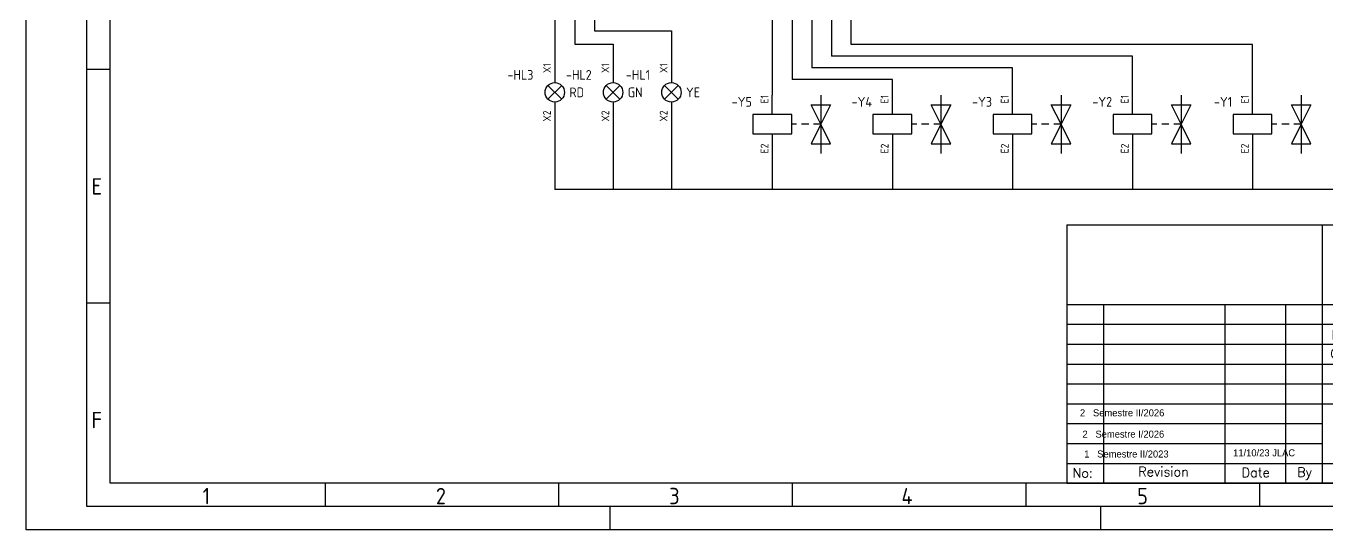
# Model space of a CAD drawing. Header units: inches. Extents: x 9 to 429, y 10 to 307.
# Drawn here: x 8.5 to 287, y 9.6 to 117.4 of the extents above; entities that cross this region are included whole.
import ezdxf
from ezdxf.enums import TextEntityAlignment as Align

# ---------------------------------------------------------------- set-up
doc = ezdxf.new("R2010")
doc.units = ezdxf.units.IN
doc.header["$MEASUREMENT"] = 0
for name, color, linetype in [('025', 5, 'Continuous'), ('035', 5, 'Continuous'), ('07', 7, 'Continuous'), ('MISC', 2, 'Continuous'), ('RED_2.5mm^2', 1, 'Continuous'), ('SYMS', 7, 'Continuous'), ('TAGS', 51, 'Continuous'), ('TERMS', 4, 'Continuous')]:
    doc.layers.add(name, color=color, linetype=linetype)
doc.styles.add('ISO Proportional', font='isocp.shx')
doc.styles.add('WD', font='romans.shx')
doc.styles.add('WD_IEC', font='isocp2.shx', dxfattribs={"width": 0.9})

# ---------------------------------------------------------------- blocks, each defined once
blk = doc.blocks.new('IEC_border_a3')
at = {"layer": '035'}
for p, q in [((17.98, 98.54), (13, 98.54)), ((18, 48.5), (13.02, 48.5)), ((64, 10), (64, 5)), ((114, 10), (114, 5)), ((164, 10), (164, 5)), ((214, 10), (214, 5)), ((264, 10), (264, 5)), ((125, 0), (125, 5)), ((230, 5), (230, 0))]:
    blk.add_line(p, q, dxfattribs=at)
for points in [[(0, 297), (420, 297), (420, 0), (0, 0)], [(18, 287), (410, 287), (410, 10), (18, 10)]]:
    blk.add_lwpolyline(points, close=True, dxfattribs=at)
at = {"layer": '07'}
blk.add_lwpolyline([(13, 292), (415, 292), (415, 5), (13, 5)], close=True, dxfattribs=at)
at = {"layer": '035', "style": 'ISO Proportional'}
for s, p in [('E', (14.02, 71.75)), ('F', (14.02, 21.75)), ('1', (37.81, 5.5)), ('2', (87.73, 5.5)), ('3', (137.68, 5.5)), ('4', (187.38, 5.5)), ('5', (237.84, 5.5))]:
    blk.add_text(s, height=3.5, dxfattribs=at).set_placement(p)
blk = doc.blocks.new('IEC_tblock_a3')
at = {"layer": '035'}
for p, q in [((-106.6, 55.25), (-106.6, 17)), ((-36.4, 55.25), (-36.4, 48.88)), ((-88.4, 48.88), (0, 48.88)), ((-179.4, 38.25), (-179.4, 0)), ((-153.4, 38.25), (-153.4, 0)), ((-140.4, 38.25), (-140.4, 0)), ((-122.2, 38.25), (-122.2, 21.25)), ((-187.2, 34), (-88.4, 34)), ((-187.2, 29.75), (-88.4, 29.75)), ((-187.2, 25.5), (-88.4, 25.5)), ((-187.2, 21.25), (-88.4, 21.25)), ((-187.2, 17), (-132.6, 17)), ((-187.2, 12.75), (-132.6, 12.75)), ((-187.2, 8.5), (-132.6, 8.5)), ((-13, 8.5), (0, 8.5)), ((-187.2, 4.25), (0, 4.25)), ((-44.2, 4.25), (-44.2, 0))]:
    blk.add_line(p, q, dxfattribs=at)
at = {"layer": '07'}
for p, q in [((-187.2, 55.25), (-187.2, 0)), ((-187.2, 55.25), (0, 55.25)), ((-132.6, 55.25), (-132.6, 0)), ((-88.4, 55.25), (-88.4, 0)), ((0, 55.25), (0, 0)), ((-187.2, 38.25), (0, 38.25)), ((-132.6, 17), (0, 17)), ((-13, 17), (-13, 4.25)), ((-187.2, 0), (0, 0))]:
    blk.add_line(p, q, dxfattribs=at)
at = {"style": 'WD'}
for tag, p in [('SCALE', (-69.88, 51.07)), ('SH', (-8.74, 10.06)), ('FILENAME', (-68.15, 0.8))]:
    blk.add_attdef(tag, p, '', height=2, dxfattribs=at)
for tag, height, p in [('PROJDESC', 5, (-45.9, 29.2)), ('EDDATE', 2, (-114.97, 30.8)), ('EDBY', 2, (-98.02, 30.86)), ('CKDATE', 2, (-114.85, 26.58)), ('CKBY', 2, (-97.88, 26.3)), ('DWGDESC', 5, (-44.85, 19.72)), ('DWGNO', 3.5, (-48.54, 9.46))]:
    blk.add_attdef(tag, text='', height=height, dxfattribs=at).set_placement(p, align=Align.CENTER)
at = {"style": 'WD', "flags": 1}
blk.add_attdef('WD_TB', (-120.95, 11.91), '', height=2, dxfattribs=at)
at = {"layer": '025', "style": 'WD'}
for s, p in [('SCALE', (-80.57, 51.13)), ('NAME', (-97.74, 35.14)), ('No:', (-183.81, 1.19)), ('Revision', (-166.53, 1.47)), ('Date', (-146.79, 1.28)), ('By', (-136.33, 1.37))]:
    blk.add_text(s, height=2, dxfattribs=at).set_placement(p, align=Align.CENTER)
for s, p in [('DATE', (-118, 35)), ('Edit', (-130.55, 30.72)), ('Chec.', (-130.82, 26.72)), ('SHEETS', (-11.17, 14.05)), ('FILENAME', (-87.18, 0.61))]:
    blk.add_text(s, height=2, dxfattribs=at).set_placement(p)
blk = doc.blocks.new('VLT1R')
for p, q in [((0, 7.5), (0, 2.5)), ((-1.77, -1.77), (1.77, 1.77)), ((1.77, -1.77), (-1.77, 1.77)), ((0, -2.5), (0, -7.5))]:
    blk.add_line(p, q)
blk.add_circle((0, 0), 2.5)
at = {"style": 'WD_IEC'}
for tag, p in [('INST', (-5.5, 10.25)), ('LOC', (-5.5, 6.75)), ('TAG1', (-5.5, 3.25)), ('DESC1', (-5.5, -6.35)), ('DESC2', (-5.5, -9.85)), ('DESC3', (-5.5, -13.35))]:
    blk.add_attdef(tag, text='', height=2.5, dxfattribs=at).set_placement(p, align=Align.RIGHT)
blk.add_attdef('TERM01', text='', height=2, rotation=90, dxfattribs=at).set_placement((-1, 7.5), align=Align.RIGHT)
at = {"style": 'WD_IEC', "flags": 1}
for tag, p, height in [('X2TERM01', (0, 7.5), 0.32), ('X4LINK', (-3, 0), 0.32), ('X1LINK', (3, 0), 0.32), ('ASSYCODE', (1, -4), 1), ('FAMILY', (1, -5.5), 1), ('CATDESC', (1, -7), 1), ('X8TERM02', (0, -7.5), 0.32)]:
    blk.add_attdef(tag, p, '', height=height, dxfattribs=at)
at = {"style": 'WD_IEC', "flags": 9}
for tag, p in [('MFG', (-6, -0.25)), ('CAT', (-6, -2.75))]:
    blk.add_attdef(tag, text='', height=1.5, dxfattribs=at).set_placement(p, align=Align.RIGHT)
at = {"style": 'WD_IEC'}
blk.add_attdef('TERM02', (-1, -7.5), '', height=2, rotation=90, dxfattribs=at)
at = {"lineweight": 13, "style": 'WD_IEC'}
blk.add_attdef('COLOR', text='', height=2.5, dxfattribs=at).set_placement((3.75, 0), align=Align.MIDDLE_LEFT)
at = {"lineweight": 15, "style": 'WD_IEC'}
for tag, p in [('XREF', (-5.5, -18)), ('WDTAGALT', (-5.5, -22))]:
    blk.add_attdef(tag, text='', height=2.5, dxfattribs=at).set_placement(p, align=Align.RIGHT)
blk = doc.blocks.new('VLT1G')
for p, q in [((0, 7.5), (0, 2.5)), ((-1.77, -1.77), (1.77, 1.77)), ((1.77, -1.77), (-1.77, 1.77)), ((0, -2.5), (0, -7.5))]:
    blk.add_line(p, q)
blk.add_circle((0, 0), 2.5)
at = {"style": 'WD_IEC'}
for tag, p in [('INST', (-5.5, 10.25)), ('LOC', (-5.5, 6.75)), ('TAG1', (-5.5, 3.25)), ('DESC1', (-5.5, -6.35)), ('DESC2', (-5.5, -9.85)), ('DESC3', (-5.5, -13.35))]:
    blk.add_attdef(tag, text='', height=2.5, dxfattribs=at).set_placement(p, align=Align.RIGHT)
blk.add_attdef('TERM01', text='', height=2, rotation=90, dxfattribs=at).set_placement((-1, 7.5), align=Align.RIGHT)
at = {"style": 'WD_IEC', "flags": 1}
for tag, p, height in [('X2TERM01', (0, 7.5), 0.32), ('X4LINK', (-3, 0), 0.32), ('X1LINK', (3, 0), 0.32), ('ASSYCODE', (1, -4), 1), ('FAMILY', (1, -5.5), 1), ('CATDESC', (1, -7), 1), ('X8TERM02', (0, -7.5), 0.32)]:
    blk.add_attdef(tag, p, '', height=height, dxfattribs=at)
at = {"style": 'WD_IEC', "flags": 9}
for tag, p in [('MFG', (-6, -0.25)), ('CAT', (-6, -2.75))]:
    blk.add_attdef(tag, text='', height=1.5, dxfattribs=at).set_placement(p, align=Align.RIGHT)
at = {"style": 'WD_IEC'}
blk.add_attdef('TERM02', (-1, -7.5), '', height=2, rotation=90, dxfattribs=at)
at = {"lineweight": 13, "style": 'WD_IEC'}
blk.add_attdef('COLOR', text='', height=2.5, dxfattribs=at).set_placement((3.75, 0), align=Align.MIDDLE_LEFT)
at = {"lineweight": 15, "style": 'WD_IEC'}
for tag, p in [('XREF', (-5.5, -18)), ('WDTAGALT', (-5.5, -21))]:
    blk.add_attdef(tag, text='', height=2.5, dxfattribs=at).set_placement(p, align=Align.RIGHT)
blk = doc.blocks.new('VLT1Y')
for p, q in [((0, 7.5), (0, 2.5)), ((-1.77, -1.77), (1.77, 1.77)), ((1.77, -1.77), (-1.77, 1.77)), ((0, -2.5), (0, -7.5))]:
    blk.add_line(p, q)
blk.add_circle((0, 0), 2.5)
at = {"style": 'WD_IEC'}
for tag, p in [('INST', (-5.5, 10.25)), ('LOC', (-5.5, 6.75)), ('TAG1', (-5.5, 3.25)), ('DESC1', (-5.5, -6.35)), ('DESC2', (-5.5, -9.85)), ('DESC3', (-5.5, -13.35))]:
    blk.add_attdef(tag, text='', height=2.5, dxfattribs=at).set_placement(p, align=Align.RIGHT)
blk.add_attdef('TERM01', text='', height=2, rotation=90, dxfattribs=at).set_placement((-1, 7.5), align=Align.RIGHT)
at = {"style": 'WD_IEC', "flags": 1}
for tag, p, height in [('X2TERM01', (0, 7.5), 0.32), ('X4LINK', (-3, 0), 0.32), ('X1LINK', (3, 0), 0.32), ('ASSYCODE', (1, -4), 1), ('FAMILY', (1, -5.5), 1), ('CATDESC', (1, -7), 1), ('X8TERM02', (0, -7.5), 0.32)]:
    blk.add_attdef(tag, p, '', height=height, dxfattribs=at)
at = {"style": 'WD_IEC', "flags": 9}
for tag, p in [('MFG', (-6, -0.25)), ('CAT', (-6, -2.75))]:
    blk.add_attdef(tag, text='', height=1.5, dxfattribs=at).set_placement(p, align=Align.RIGHT)
at = {"style": 'WD_IEC'}
blk.add_attdef('TERM02', (-1, -7.5), '', height=2, rotation=90, dxfattribs=at)
at = {"lineweight": 13, "style": 'WD_IEC'}
blk.add_attdef('COLOR', text='', height=2.5, dxfattribs=at).set_placement((3.75, 0), align=Align.MIDDLE_LEFT)
at = {"lineweight": 15, "style": 'WD_IEC'}
for tag, p in [('XREF', (-5.5, -18)), ('WDTAGALT', (-5.5, -21.5))]:
    blk.add_attdef(tag, text='', height=2.5, dxfattribs=at).set_placement(p, align=Align.RIGHT)
blk = doc.blocks.new('VSV1')
for p, q in [((0, 2.5), (0, 7.5)), ((12.5, 7.5), (12.5, -7.5)), ((12.5, 0), (10, 5)), ((10, 5), (15, 5)), ((15, 5), (12.5, 0)), ((6.25, 0), (5, 0)), ((9.38, 0), (7.5, 0)), ((12.5, 0), (10, -5)), ((12.5, 0), (10.62, 0)), ((15, -5), (12.5, 0)), ((0, -2.5), (0, -7.5)), ((10, -5), (15, -5))]:
    blk.add_line(p, q)
blk.add_lwpolyline([(-5, 2.5), (-5, -2.5), (5, -2.5), (5, 2.5)], close=True)
at = {"style": 'WD_IEC'}
for tag, p in [('INST', (-5.25, 11.5)), ('LOC', (-5.25, 8)), ('TAG1', (-5.25, 4.5)), ('DESC1', (-5.25, -6.85)), ('DESC2', (-5.25, -10.35)), ('DESC3', (-5.25, -13.85))]:
    blk.add_attdef(tag, text='', height=2.5, dxfattribs=at).set_placement(p, align=Align.RIGHT)
blk.add_attdef('TERM01', text='', height=2, rotation=90, dxfattribs=at).set_placement((-1, 7.5), align=Align.RIGHT)
at = {"style": 'WD_IEC', "flags": 1}
for tag, p, height in [('X2TERM01', (0, 7.5), 0.32), ('X4LINK', (-5, 0), 0.32), ('X1LINK', (12.5, 0), 0.32), ('ASSYCODE', (1, -4), 1), ('FAMILY', (1, -5.5), 1), ('CATDESC', (1, -7), 1), ('X8TERM02', (0, -7.5), 0.32)]:
    blk.add_attdef(tag, p, '', height=height, dxfattribs=at)
at = {"style": 'WD_IEC', "flags": 9}
for tag, p in [('MFG', (-6, 1)), ('CAT', (-6, -1.5))]:
    blk.add_attdef(tag, text='', height=1.5, dxfattribs=at).set_placement(p, align=Align.RIGHT)
at = {"style": 'WD_IEC'}
blk.add_attdef('TERM02', (-1, -7.5), '', height=2, rotation=90, dxfattribs=at)
at = {"lineweight": 9, "style": 'WD_IEC'}
for tag, p in [('NO', (-5.5, -16.5)), ('NC', (-5.5, -20))]:
    blk.add_attdef(tag, text='', height=2.5, dxfattribs=at).set_placement(p, align=Align.TOP_RIGHT)
for tag, p in [('XREFNO', (-4, -16.5)), ('XREFNC', (-4, -20)), ('WDTAGALT', (-3.88, -23.13))]:
    blk.add_attdef(tag, text='', height=2.5, dxfattribs=at).set_placement(p, align=Align.TOP_LEFT)

msp = doc.modelspace()

# ---------------------------------------------------------------- linework, layer by layer
at = {"layer": 'RED_2.5mm^2'}
for p, q in [((121.74, 120.1), (121.71, 109.43)), ((126, 120.1), (126, 113.53)), ((130.23, 120.1), (130.23, 116.33)), ((168.27, 120.1), (168.27, 102.61)), ((172.5, 120.1), (172.5, 105.95)), ((176.73, 120.1), (176.73, 108.45)), ((180.95, 120.1), (180.95, 110.94)), ((185.18, 113.44), (185.18, 120.1)), ((130.23, 116.33), (146.67, 116.33)), ((146.67, 116.33), (146.67, 109.43)), ((126, 113.53), (134.19, 113.53)), ((134.19, 113.53), (134.19, 109.43)), ((271.06, 113.44), (185.18, 113.44)), ((271.06, 102.61), (271.06, 113.44)), ((245.37, 110.94), (180.95, 110.94)), ((245.37, 102.61), (245.37, 110.94)), ((193.97, 105.95), (172.5, 105.95)), ((219.67, 108.45), (176.73, 108.45)), ((193.97, 102.61), (193.97, 105.95)), ((219.67, 102.61), (219.67, 108.45)), ((121.71, 96.95), (121.71, 82.38)), ((134.19, 96.95), (134.19, 82.38)), ((146.67, 96.95), (146.67, 82.38)), ((168.27, 90.13), (168.27, 82.38)), ((193.97, 90.13), (193.97, 82.38)), ((219.67, 90.13), (219.67, 82.38)), ((245.37, 90.13), (245.37, 82.38)), ((271.06, 90.13), (271.06, 82.38)), ((291.78, 82.38), (121.71, 82.38))]:
    msp.add_line(p, q, dxfattribs=at)

# ---------------------------------------------------------------- block references
msp.add_blockref('IEC_border_a3', (8.53, 9.57))
ref = msp.add_blockref('IEC_tblock_a3', (418.53, 19.57))
ref.add_attrib('EDBY', 'WDHC', dxfattribs={"height": 2, "style": 'WD'}).set_placement((320.51, 50.43), align=Align.CENTER)
ref.add_attrib('DWGNO', '1 - 1', dxfattribs={"height": 3.5, "style": 'WD'}).set_placement((369.99, 29.02), align=Align.CENTER)
ref.add_attrib('SH', '01', (409.53, 29.82), dxfattribs={"height": 2, "style": 'WD'})
at = {"layer": 'SYMS'}
ref = msp.add_blockref('VLT1R', (121.71, 103.19), dxfattribs=dict(at, xscale=0.8320911766307083, yscale=0.8320911766307083, zscale=0.8320911766307083))
ref.add_attrib('TERM02', 'X2', (120.87, 96.95), dxfattribs={"layer": 'TERMS', "height": 1.664, "rotation": 90, "style": 'WD_IEC'})
ref.add_attrib('TERM01', 'X1', dxfattribs={"layer": 'TERMS', "height": 1.664, "rotation": 90, "style": 'WD_IEC'}).set_placement((120.87, 109.43), align=Align.RIGHT)
ref.add_attrib('COLOR', 'RD', dxfattribs={"layer": 'MISC', "lineweight": 13, "height": 2.08, "style": 'WD_IEC'}).set_placement((124.83, 103.19), align=Align.MIDDLE_LEFT)
ref.add_attrib('TAG1', '-HL3', dxfattribs={"layer": 'TAGS', "height": 2.08, "style": 'WD_IEC'}).set_placement((117.13, 105.89), align=Align.RIGHT)
ref = msp.add_blockref('VLT1G', (134.19, 103.19), dxfattribs=dict(at, xscale=0.8320911766307083, yscale=0.8320911766307083, zscale=0.8320911766307083))
ref.add_attrib('TERM02', 'X2', (133.36, 96.95), dxfattribs={"layer": 'TERMS', "height": 1.664, "rotation": 90, "style": 'WD_IEC'})
ref.add_attrib('TERM01', 'X1', dxfattribs={"layer": 'TERMS', "height": 1.664, "rotation": 90, "style": 'WD_IEC'}).set_placement((133.36, 109.43), align=Align.RIGHT)
ref.add_attrib('COLOR', 'GN', dxfattribs={"layer": 'MISC', "lineweight": 13, "height": 2.08, "style": 'WD_IEC'}).set_placement((137.31, 103.19), align=Align.MIDDLE_LEFT)
ref.add_attrib('TAG1', '-HL2', dxfattribs={"layer": 'TAGS', "height": 2.08, "style": 'WD_IEC'}).set_placement((129.61, 105.89), align=Align.RIGHT)
ref = msp.add_blockref('VLT1Y', (146.67, 103.19), dxfattribs=dict(at, xscale=0.8320911766307083, yscale=0.8320911766307083, zscale=0.8320911766307083))
ref.add_attrib('TERM02', 'X2', (145.84, 96.95), dxfattribs={"layer": 'TERMS', "height": 1.664, "rotation": 90, "style": 'WD_IEC'})
ref.add_attrib('TERM01', 'X1', dxfattribs={"layer": 'TERMS', "height": 1.664, "rotation": 90, "style": 'WD_IEC'}).set_placement((145.84, 109.43), align=Align.RIGHT)
ref.add_attrib('COLOR', 'YE', dxfattribs={"layer": 'MISC', "lineweight": 13, "height": 2.08, "style": 'WD_IEC'}).set_placement((149.79, 103.19), align=Align.MIDDLE_LEFT)
ref.add_attrib('TAG1', '-HL1', dxfattribs={"layer": 'TAGS', "height": 2.08, "style": 'WD_IEC'}).set_placement((142.09, 105.89), align=Align.RIGHT)
ref = msp.add_blockref('VSV1', (168.27, 96.37), dxfattribs=dict(at, xscale=0.8320911766307083, yscale=0.8320911766307083, zscale=0.8320911766307083))
ref.add_attrib('TERM02', 'E2', (167.44, 90.13), dxfattribs={"layer": 'TERMS', "height": 1.664, "rotation": 90, "style": 'WD_IEC'})
ref.add_attrib('TERM01', 'E1', dxfattribs={"layer": 'TERMS', "height": 1.664, "rotation": 90, "style": 'WD_IEC'}).set_placement((167.44, 102.61), align=Align.RIGHT)
ref.add_attrib('TAG1', '-Y5', dxfattribs={"layer": 'TAGS', "height": 2.08, "style": 'WD_IEC'}).set_placement((163.9, 100.12), align=Align.RIGHT)
ref = msp.add_blockref('VSV1', (193.97, 96.37), dxfattribs=dict(at, xscale=0.8320911766307083, yscale=0.8320911766307083, zscale=0.8320911766307083))
ref.add_attrib('TERM02', 'E2', (193.14, 90.13), dxfattribs={"layer": 'TERMS', "height": 1.664, "rotation": 90, "style": 'WD_IEC'})
ref.add_attrib('TERM01', 'E1', dxfattribs={"layer": 'TERMS', "height": 1.664, "rotation": 90, "style": 'WD_IEC'}).set_placement((193.14, 102.61), align=Align.RIGHT)
ref.add_attrib('TAG1', '-Y4', dxfattribs={"layer": 'TAGS', "height": 2.08, "style": 'WD_IEC'}).set_placement((189.6, 100.12), align=Align.RIGHT)
ref = msp.add_blockref('VSV1', (219.67, 96.37), dxfattribs=dict(at, xscale=0.8320911766307083, yscale=0.8320911766307083, zscale=0.8320911766307083))
ref.add_attrib('TERM02', 'E2', (218.84, 90.13), dxfattribs={"layer": 'TERMS', "height": 1.664, "rotation": 90, "style": 'WD_IEC'})
ref.add_attrib('TERM01', 'E1', dxfattribs={"layer": 'TERMS', "height": 1.664, "rotation": 90, "style": 'WD_IEC'}).set_placement((218.84, 102.61), align=Align.RIGHT)
ref.add_attrib('TAG1', '-Y3', dxfattribs={"layer": 'TAGS', "height": 2.08, "style": 'WD_IEC'}).set_placement((215.3, 100.12), align=Align.RIGHT)
ref = msp.add_blockref('VSV1', (245.37, 96.37), dxfattribs=dict(at, xscale=0.8320911766307083, yscale=0.8320911766307083, zscale=0.8320911766307083))
ref.add_attrib('TERM02', 'E2', (244.53, 90.13), dxfattribs={"layer": 'TERMS', "height": 1.664, "rotation": 90, "style": 'WD_IEC'})
ref.add_attrib('TERM01', 'E1', dxfattribs={"layer": 'TERMS', "height": 1.664, "rotation": 90, "style": 'WD_IEC'}).set_placement((244.53, 102.61), align=Align.RIGHT)
ref.add_attrib('TAG1', '-Y2', dxfattribs={"layer": 'TAGS', "height": 2.08, "style": 'WD_IEC'}).set_placement((241, 100.12), align=Align.RIGHT)
ref = msp.add_blockref('VSV1', (271.06, 96.37), dxfattribs=dict(at, xscale=0.8320911766307083, yscale=0.8320911766307083, zscale=0.8320911766307083))
ref.add_attrib('TERM02', 'E2', (270.23, 90.13), dxfattribs={"layer": 'TERMS', "height": 1.664, "rotation": 90, "style": 'WD_IEC'})
ref.add_attrib('TERM01', 'E1', dxfattribs={"layer": 'TERMS', "height": 1.664, "rotation": 90, "style": 'WD_IEC'}).set_placement((270.23, 102.61), align=Align.RIGHT)
ref.add_attrib('TAG1', '-Y1', dxfattribs={"layer": 'TAGS', "height": 2.08, "style": 'WD_IEC'}).set_placement((266.69, 100.12), align=Align.RIGHT)

# ---------------------------------------------------------------- texts
at = {"lineweight": 50, "char_height": 1.5, "attachment_point": 1}
for s, width, insert in [('2   Semestre II/2026', 29.75, (234.12, 35.38)), ('2   Semestre I/2026', 29.75, (234.65, 30.82)), ('1   Semestre II/2023', 29.75, (235.03, 26.57)), ('11/10/23 JLAC', 19.5, (266.9, 26.82))]:
    msp.add_mtext_dynamic_manual_height_columns(s, width=width, gutter_width=12.5, heights=[0], dxfattribs=dict(at, insert=insert))

doc.saveas('drawing.dxf')
